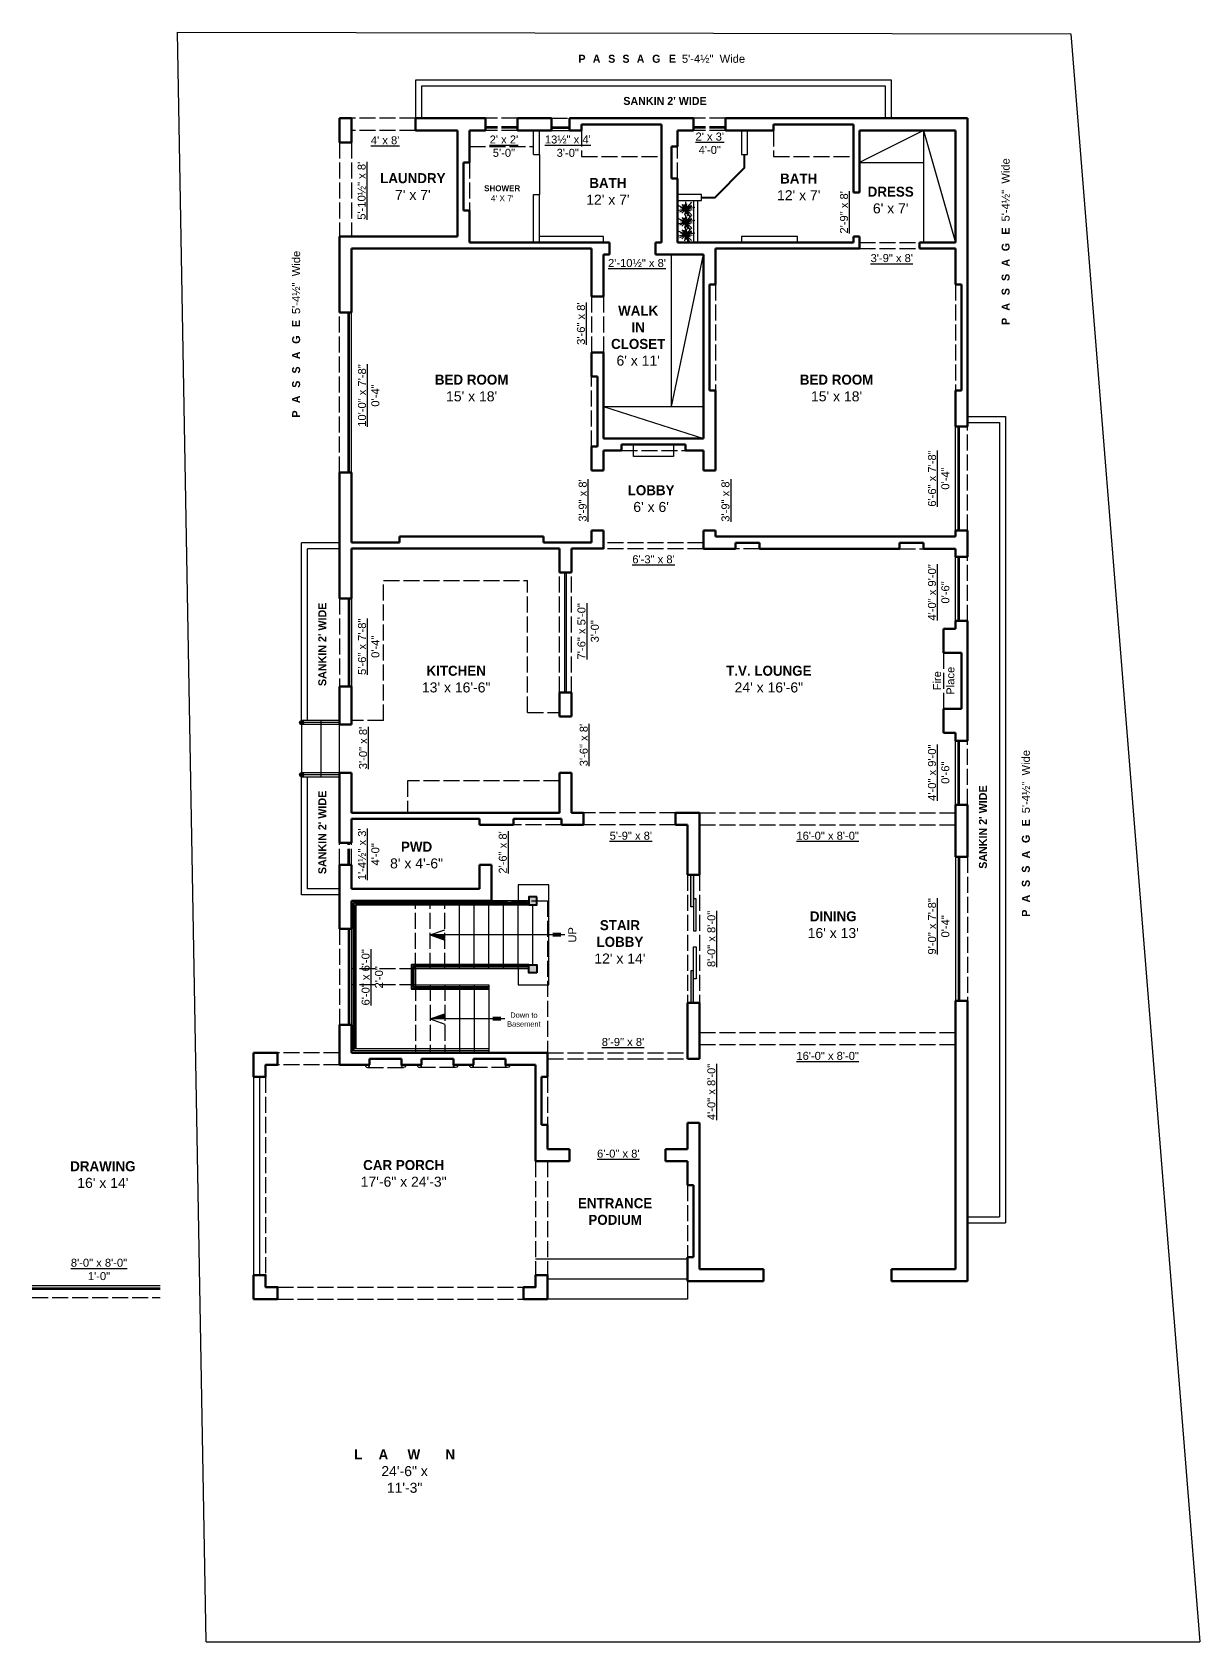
# Model space of a CAD drawing. Header units: millimetres. Extents: x -1043 to 746, y 0 to 1206.
# Drawn here: x -130 to 746, y 0 to 1206 of the extents above; entities that cross this region are included whole.
import ezdxf

# ---------------------------------------------------------------- set-up
doc = ezdxf.new("R2010")
doc.units = ezdxf.units.MM
doc.linetypes.add('ACAD_ISO02W100', pattern=[15, 12, -3])
for name, color, linetype in [('4--green', 3, 'Continuous'), ('Base', 4, 'Continuous'), ('FLOORING', 4, 'Continuous'), ('TEXT', 7, 'Continuous')]:
    doc.layers.add(name, color=color, linetype=linetype)
doc.styles.add('Dim-1', font='GOTHIC.TTF', dxfattribs={"height": 6})
doc.styles.get("Standard").update_dxf_attribs({"font": 'arial.ttf'})

# ---------------------------------------------------------------- blocks, each defined once
blk = doc.blocks.new('BUSH')
at = {"layer": '4--green'}
for q in [(894, 732, -101), (938, 729, -101), (837, 704, -101), (840, 665, -101), (846, 653, -101), (853, 687, -101), (864, 646, -101), (865, 676, -101), (867, 712, -101), (872, 694, -101), (881, 710, -101), (884, 631, -101), (884, 657, -101), (901, 717, -101), (935, 706, -101), (907, 704, -101), (942, 698, -101), (960, 691, -101), (897, 641, -101), (936, 634, -101), (909, 626, -101), (923, 619, -101), (941, 672, -101), (926, 664, -101)]:
    blk.add_line((894, 677, -101), q, dxfattribs=at)

msp = doc.modelspace()

# ---------------------------------------------------------------- hatches: boundary and pattern name
h = msp.add_hatch(color=5)
h.dxf.hatch_style = 1
h.paths.add_polyline_path([(269.5, 711.4), (270.5, 711.4), (270.5, 801.4), (269.5, 801.4)])
at = {"lineweight": 30}
h = msp.add_hatch(color=6, dxfattribs=at)
h.dxf.hatch_style = 1
edge = h.paths.add_edge_path()
edge.add_arc((72, 688.9), 1.5, 180, 540, ccw=False)
h = msp.add_hatch(color=6, dxfattribs=at)
h.dxf.hatch_style = 1
edge = h.paths.add_edge_path()
edge.add_arc((72, 649.9), 1.5, 180, 540)
h = msp.add_hatch(color=6)
h.dxf.hatch_style = 1
h.paths.add_polyline_path([(366, 574.8), (366, 550.8), (364, 550.8), (364, 574.8)])
at = {"lineweight": 40}
h = msp.add_hatch(color=6, dxfattribs=at)
h.dxf.hatch_style = 1
h.paths.add_polyline_path([(248.5, 558.3), (242.5, 558.3), (242.5, 552.3), (248.5, 552.3)])
h.paths.add_polyline_path([(248.5, 501.3), (242.5, 501.3), (242.5, 507.3), (248.5, 507.3)])
h = msp.add_hatch(color=6)
h.dxf.hatch_style = 1
h.paths.add_polyline_path([(179.5, 525.9), (168.5, 529.8), (179.5, 529.8)])
h = msp.add_hatch(color=6)
h.dxf.hatch_style = 1
h.paths.add_polyline_path([(366, 478.8), (366, 502.8), (364, 502.8), (364, 478.8)])
h = msp.add_hatch(color=6)
h.dxf.hatch_style = 1
h.paths.add_polyline_path([(179.5, 470.6), (168.5, 466.8), (179.5, 466.8)])

# ---------------------------------------------------------------- linework, layer by layer
at = {"lineweight": 50}
for p, q in [((100.5, 1141.9), (100.5, 1123.9)), ((109.5, 1141.9), (100.5, 1141.9)), ((109.5, 1123.9), (109.5, 1141.9)), ((157.5, 1141.9), (210, 1141.9)), ((157.5, 1141.9), (157.5, 1132.9)), ((210, 1132.9), (210, 1141.9)), ((234, 1141.9), (259.5, 1141.9)), ((234, 1132.9), (234, 1141.9)), ((259.5, 1132.9), (259.5, 1141.9)), ((273, 1141.9), (366, 1141.9)), ((273, 1141.9), (273, 1132.9)), ((282, 1137.4), (282, 1132.9)), ((282, 1137.4), (342, 1137.4)), ((342, 1137.4), (342, 1048.9)), ((366, 1132.9), (366, 1141.9)), ((390, 1141.9), (571.5, 1141.9)), ((390, 1132.9), (390, 1141.9)), ((426, 1137.4), (426, 1132.9)), ((426, 1137.4), (486, 1137.4)), ((486, 1137.4), (486, 1086.4)), ((571.5, 1141.9), (571.5, 910.9)), ((100.5, 1123.9), (109.5, 1123.9)), ((157.5, 1132.9), (189, 1132.9)), ((189, 1132.9), (189, 1053.4)), ((198, 1132.9), (210, 1132.9)), ((198, 1132.9), (198, 1108.9)), ((234, 1132.9), (259.5, 1132.9)), ((273, 1132.9), (282, 1132.9)), ((354, 1132.9), (366, 1132.9)), ((354, 1132.9), (354, 1120.9)), ((390, 1132.9), (426, 1132.9)), ((490.5, 1132.9), (490.5, 1086.4)), ((490.5, 1132.9), (562.5, 1132.9)), ((562.5, 1132.9), (562.5, 1048.9)), ((349.5, 1120.9), (354, 1120.9)), ((349.5, 1120.9), (349.5, 1096.9)), ((193.5, 1108.9), (193.5, 1072.9)), ((198, 1108.9), (193.5, 1108.9)), ((349.5, 1096.9), (354, 1096.9)), ((354, 1096.9), (354, 1048.9)), ((490.5, 1086.4), (486, 1086.4)), ((198, 1072.9), (193.5, 1072.9)), ((198, 1072.9), (198, 1048.9)), ((100.5, 1053.4), (189, 1053.4)), ((100.5, 1053.4), (100.5, 996.4)), ((486, 1053.4), (486, 1048.9)), ((490.5, 1053.4), (486, 1053.4)), ((490.5, 1053.4), (490.5, 1044.4)), ((109.5, 1044.4), (289.5, 1044.4)), ((109.5, 1044.4), (109.5, 996.4)), ((198, 1048.9), (303, 1048.9)), ((289.5, 1008.4), (289.5, 1044.4)), ((298.5, 1008.4), (298.5, 1039.9)), ((298.5, 1039.9), (303, 1039.9)), ((303, 1048.9), (303, 1039.9)), ((342, 1048.9), (337.5, 1048.9)), ((337.5, 1048.9), (337.5, 1039.9)), ((337.5, 1039.9), (373.5, 1039.9)), ((486, 1048.9), (354, 1048.9)), ((373.5, 901.9), (373.5, 1039.9)), ((490.5, 1044.4), (382.5, 1044.4)), ((382.5, 1017.4), (382.5, 1044.4)), ((535.5, 1048.9), (535.5, 1044.4)), ((562.5, 1048.9), (535.5, 1048.9)), ((562.5, 1044.4), (535.5, 1044.4)), ((562.5, 1044.4), (562.5, 1017.4)), ((382.5, 1017.4), (378, 1017.4)), ((378, 937.9), (378, 1017.4)), ((562.5, 1017.4), (567, 1017.4)), ((567, 937.9), (567, 1017.4)), ((298.5, 1008.4), (289.5, 1008.4)), ((109.5, 996.4), (100.5, 996.4)), ((289.5, 948.4), (289.5, 966.4)), ((298.5, 966.4), (289.5, 966.4)), ((298.5, 901.9), (298.5, 966.4)), ((294, 948.4), (289.5, 948.4)), ((294, 895.9), (294, 948.4)), ((382.5, 937.9), (378, 937.9)), ((382.5, 877.9), (382.5, 937.9)), ((562.5, 937.9), (562.5, 910.9)), ((562.5, 937.9), (567, 937.9)), ((562.5, 910.9), (571.5, 910.9)), ((289.5, 877.9), (289.5, 895.9)), ((289.5, 895.9), (294, 895.9)), ((298.5, 901.9), (373.5, 901.9)), ((312, 897.4), (360, 897.4)), ((312, 892.9), (312, 897.4)), ((360, 892.9), (360, 897.4)), ((298.5, 892.9), (312, 892.9)), ((298.5, 877.9), (298.5, 892.9)), ((298.5, 877.9), (298.5, 892.9)), ((360, 892.9), (373.5, 892.9)), ((373.5, 877.9), (373.5, 892.9)), ((100.5, 876.4), (100.5, 781.9)), ((109.5, 876.4), (100.5, 876.4)), ((109.5, 876.4), (109.5, 823.9)), ((289.5, 877.9), (298.5, 877.9)), ((382.5, 877.9), (373.5, 877.9)), ((289.5, 823.9), (289.5, 832.9)), ((289.5, 832.9), (298.5, 832.9)), ((298.5, 819.3), (298.5, 832.9)), ((382.5, 832.9), (373.5, 832.9)), ((373.5, 819.3), (373.5, 832.9)), ((382.5, 828.4), (382.5, 832.9)), ((562.5, 832.9), (571.5, 832.9)), ((562.5, 832.9), (562.5, 828.4)), ((571.5, 832.9), (571.5, 813.3)), ((109.5, 823.9), (145.5, 823.9)), ((145.5, 828.4), (253.5, 828.4)), ((145.5, 828.4), (145.5, 823.9)), ((253.5, 823.9), (253.5, 828.4)), ((253.5, 823.9), (289.5, 823.9)), ((382.5, 828.4), (562.5, 828.4)), ((397.5, 823.8), (397.5, 819.3)), ((415.5, 823.8), (397.5, 823.8)), ((415.5, 823.8), (415.5, 819.3)), ((520.5, 823.8), (520.5, 819.3)), ((520.5, 823.8), (538.5, 823.8)), ((538.5, 823.8), (538.5, 819.3)), ((109.5, 819.4), (109.5, 781.9)), ((109.5, 819.4), (265.5, 819.4)), ((265.5, 819.4), (265.5, 801.4)), ((274.5, 819.4), (274.5, 801.4)), ((274.5, 819.4), (298.5, 819.4)), ((373.5, 819.3), (397.5, 819.3)), ((415.5, 819.3), (520.5, 819.3)), ((538.5, 819.3), (562.5, 819.3)), ((562.5, 819.3), (562.5, 813.3)), ((562.5, 813.3), (571.5, 813.3)), ((265.5, 801.4), (274.5, 801.4)), ((109.5, 781.9), (100.5, 781.9)), ((562.5, 765.3), (571.5, 765.3)), ((562.5, 759.3), (562.5, 765.3)), ((571.5, 675.3), (571.5, 765.3)), ((553.5, 741.3), (553.5, 759.3)), ((553.5, 759.3), (562.5, 759.3)), ((567, 699.3), (567, 741.3)), ((100.5, 715.9), (100.5, 687.4)), ((109.5, 715.9), (100.5, 715.9)), ((109.5, 715.9), (109.5, 687.4)), ((265.5, 711.4), (274.5, 711.4)), ((265.5, 711.4), (265.5, 693.4)), ((274.5, 711.4), (274.5, 693.4)), ((265.5, 693.4), (274.5, 693.4)), ((553.5, 681.3), (553.5, 699.3)), ((109.5, 687.4), (100.5, 687.4)), ((553.5, 681.3), (562.5, 681.3)), ((562.5, 675.3), (562.5, 681.3)), ((562.5, 675.3), (571.5, 675.3)), ((100.5, 651.4), (100.5, 598.9)), ((109.5, 651.4), (100.5, 651.4)), ((109.5, 651.4), (109.5, 621.4)), ((265.5, 651.4), (265.5, 621.4)), ((265.5, 651.4), (274.5, 651.4)), ((274.5, 651.4), (274.5, 621.4)), ((265.5, 621.4), (109.5, 621.4)), ((109.5, 598.9), (109.5, 616.9)), ((205.5, 616.9), (109.5, 616.9)), ((205.5, 612.3), (205.5, 616.9)), ((267, 616.8), (231, 616.8)), ((231, 616.8), (231, 612.3)), ((267, 612.3), (267, 616.8)), ((274.5, 621.4), (283.5, 621.4)), ((283.5, 621.4), (283.5, 612.3)), ((352.5, 621.4), (352.5, 612.3)), ((352.5, 621.4), (370.5, 621.4)), ((370.5, 621.4), (370.5, 574.8)), ((562.5, 627.3), (562.5, 588.3)), ((562.5, 627.3), (571.5, 627.3)), ((571.5, 627.3), (571.5, 588.3)), ((205.5, 612.3), (231, 612.3)), ((267, 612.3), (283.5, 612.3)), ((352.5, 612.3), (361.5, 612.3)), ((361.5, 612.3), (361.5, 574.8)), ((109.5, 598.9), (100.5, 598.9)), ((109.5, 582.3), (100.5, 582.3)), ((100.5, 582.3), (100.5, 534.3)), ((109.5, 582.3), (109.5, 564.3)), ((205.5, 582.3), (214.5, 582.3)), ((205.5, 564.3), (205.5, 582.3)), ((214.5, 555.3), (214.5, 582.3)), ((562.5, 588.3), (571.5, 588.3)), ((370.5, 574.8), (361.5, 574.8)), ((205.5, 564.3), (109.5, 564.3)), ((214.5, 555.3), (109.5, 555.3)), ((109.5, 555.3), (109.5, 534.3)), ((109.5, 534.3), (100.5, 534.3)), ((361.5, 478.8), (361.5, 436.8)), ((370.5, 478.8), (361.5, 478.8)), ((370.5, 478.8), (370.5, 436.8)), ((562.5, 480.3), (562.5, 447.3)), ((562.5, 480.3), (571.5, 480.3)), ((571.5, 480.3), (571.5, 270.3)), ((100.5, 462.3), (100.5, 432.3)), ((109.5, 462.3), (100.5, 462.3)), ((109.5, 462.3), (109.5, 441.3)), ((562.5, 447.3), (562.5, 279.3)), ((256.5, 441.3), (109.5, 441.3)), ((147, 436.8), (123, 436.8)), ((123, 436.8), (123, 432.3)), ((147, 436.8), (147, 432.3)), ((186, 436.8), (162, 436.8)), ((162, 436.8), (162, 432.3)), ((186, 436.8), (186, 432.3)), ((225, 436.8), (201, 436.8)), ((201, 436.8), (201, 432.3)), ((225, 436.8), (225, 432.3)), ((256.5, 423.3), (256.5, 441.3)), ((370.5, 436.8), (361.5, 436.8)), ((123, 432.3), (100.5, 432.3)), ((162, 432.3), (147, 432.3)), ((201, 432.3), (186, 432.3)), ((247.5, 432.3), (225, 432.3)), ((247.5, 360.3), (247.5, 432.3)), ((252, 387.3), (252, 423.3)), ((252, 423.3), (256.5, 423.3)), ((256.5, 387.3), (252, 387.3)), ((256.5, 369.3), (256.5, 387.3)), ((361.5, 388.8), (361.5, 369.3)), ((370.5, 388.8), (361.5, 388.8)), ((370.5, 388.8), (370.5, 279.3)), ((273, 369.3), (256.5, 369.3)), ((273, 360.3), (273, 369.3)), ((361.5, 369.3), (345, 369.3)), ((345, 360.3), (345, 369.3)), ((273, 360.3), (247.5, 360.3)), ((361.5, 360.3), (345, 360.3)), ((361.5, 360.3), (361.5, 342.3)), ((366, 342.3), (361.5, 342.3)), ((366, 342.3), (366, 288.3)), ((361.5, 288.3), (361.5, 270.3)), ((366, 288.3), (361.5, 288.3)), ((418.5, 279.3), (370.5, 279.3)), ((418.5, 270.3), (418.5, 279.3)), ((562.5, 279.3), (514.5, 279.3)), ((514.5, 270.3), (514.5, 279.3)), ((418.5, 270.3), (361.5, 270.3)), ((571.5, 270.3), (514.5, 270.3))]:
    msp.add_line(p, q, dxfattribs=at)
at = {"color": 3, "linetype": 'ACAD_ISO02W100'}
for p, q in [((234, 1141.9), (210, 1141.9)), ((259.5, 1141.9), (273, 1141.9)), ((390, 1141.9), (366, 1141.9)), ((282, 1132.9), (282, 1113.4)), ((426, 1132.9), (426, 1113.4)), ((198, 1120.9), (246, 1120.9)), ((282, 1113.4), (342, 1113.4)), ((354, 1096.9), (354, 1120.9)), ((426, 1113.4), (486, 1113.4)), ((198, 1108.9), (198, 1072.9)), ((490.5, 1048.9), (535.5, 1048.9)), ((490.5, 1044.4), (535.5, 1044.4)), ((382.5, 1017.4), (382.5, 937.9)), ((562.5, 1017.4), (562.5, 937.9)), ((289.5, 1008.4), (289.5, 966.4)), ((298.5, 1008.4), (298.5, 966.4)), ((100.5, 876.4), (100.5, 996.4)), ((289.5, 895.9), (289.5, 948.4)), ((571.5, 832.9), (571.5, 910.9)), ((312, 892.9), (360, 892.9)), ((373.5, 823.8), (298.5, 823.8)), ((373.5, 819.3), (298.5, 819.3)), ((415.5, 819.3), (397.5, 819.3)), ((520.5, 819.3), (538.5, 819.3)), ((571.5, 765.3), (571.5, 813.3)), ((265.5, 711.4), (265.5, 801.4)), ((274.5, 711.4), (274.5, 801.4)), ((100.5, 781.9), (100.5, 715.9)), ((553.5, 741.3), (553.5, 699.3)), ((571.5, 627.3), (571.5, 675.3)), ((352.5, 621.4), (283.5, 621.4)), ((370.5, 621.4), (562.5, 621.4)), ((267, 612.3), (231, 612.3)), ((352.5, 612.3), (283.5, 612.3)), ((370.5, 612.3), (562.5, 612.3)), ((100.5, 582.3), (100.5, 598.9)), ((571.5, 588.3), (571.5, 480.3)), ((361.5, 574.8), (361.5, 478.8)), ((370.5, 574.8), (370.5, 478.8)), ((100.5, 534.3), (100.5, 462.3)), ((562.5, 456.3), (370.5, 456.3)), ((562.5, 447.3), (370.5, 447.3)), ((100.5, 441.3), (54, 441.3)), ((256.5, 441.3), (361.5, 441.3)), ((256.5, 436.8), (361.5, 436.8)), ((45, 423.3), (45, 274.8)), ((100.5, 432.3), (54, 432.3)), ((121.5, 430.3), (148.5, 430.3)), ((187.5, 430.3), (160.5, 430.3)), ((226.5, 430.3), (199.5, 430.3)), ((256.5, 423.3), (256.5, 387.3)), ((247.5, 360.3), (247.5, 274.8)), ((256.5, 360.3), (256.5, 274.8)), ((361.5, 342.3), (361.5, 288.3)), ((54, 265.8), (238.5, 265.8)), ((-130.1, 258.1), (-34.1, 258.1)), ((54, 256.8), (238.5, 256.8))]:
    msp.add_line(p, q, dxfattribs=at)
at = {"color": 5, "linetype": 'ACAD_ISO02W100'}
for p, q in [((234, 1135.6), (210, 1135.6)), ((234, 1134.6), (210, 1134.6)), ((390, 1135.6), (366, 1135.6)), ((390, 1134.6), (366, 1134.6)), ((234, 1132.9), (210, 1132.9)), ((390, 1132.9), (366, 1132.9)), ((106.8, 582.3), (106.8, 598.9)), ((107.8, 582.3), (107.8, 598.9)), ((109.5, 582.3), (109.5, 598.9))]:
    msp.add_line(p, q, dxfattribs=at)
at = {"color": 5}
for p, q in [((259.5, 1135.6), (273, 1135.6)), ((259.5, 1134.6), (273, 1134.6)), ((259.5, 1132.9), (273, 1132.9)), ((106.8, 876.4), (106.8, 996.4)), ((107.8, 876.4), (107.8, 996.4)), ((109.5, 876.4), (109.5, 996.4)), ((562.5, 832.9), (562.5, 910.9)), ((564.3, 832.9), (564.3, 910.9)), ((565.3, 832.9), (565.3, 910.9)), ((562.5, 765.3), (562.5, 813.3)), ((564.3, 765.3), (564.3, 813.3)), ((565.3, 765.3), (565.3, 813.3)), ((106.8, 781.9), (106.8, 715.9)), ((107.8, 781.9), (107.8, 715.9)), ((109.5, 781.9), (109.5, 715.9)), ((562.5, 627.3), (562.5, 675.3)), ((564.3, 627.3), (564.3, 675.3)), ((565.3, 627.3), (565.3, 675.3)), ((562.5, 588.3), (562.5, 480.3)), ((564.3, 588.3), (564.3, 480.3)), ((565.3, 588.3), (565.3, 480.3)), ((106.8, 534.3), (106.8, 462.3)), ((107.8, 534.3), (107.8, 462.3)), ((109.5, 534.3), (109.5, 462.3)), ((-130.1, 267.1), (-34.1, 267.1)), ((-130.1, 265.3), (-34.1, 265.3)), ((-130.1, 264.3), (-34.1, 264.3))]:
    msp.add_line(p, q, dxfattribs=at)
at = {"color": 6, "lineweight": 30}
for p, q in [((246, 1114.9), (246, 1132.9)), ((250.5, 1114.9), (250.5, 1132.9)), ((538.5, 1132.9), (538.5, 1048.9)), ((246, 1114.9), (250.5, 1114.9)), ((490.5, 1108.9), (538.5, 1108.9)), ((246, 1084.9), (250.5, 1084.9)), ((246, 1048.9), (246, 1084.9)), ((250.5, 1048.9), (250.5, 1084.9)), ((366, 1080.4), (366, 1048.9)), ((369, 1080.4), (369, 1048.9)), ((349.5, 925.9), (349.5, 1039.9)), ((298.5, 925.9), (373.5, 925.9)), ((571.5, 918.4), (600, 918.4)), ((600, 918.4), (600, 313.9)), ((571.5, 913.9), (595.5, 913.9)), ((595.5, 913.9), (595.5, 318.4)), ((72, 690.4), (72, 823.8)), ((100.5, 823.8), (72, 823.8)), ((76.5, 690.4), (76.5, 819.3)), ((100.5, 819.3), (76.5, 819.3)), ((100.5, 688.9), (72, 688.9)), ((100.5, 687.4), (72, 687.4)), ((100.5, 651.4), (72, 651.4)), ((100.5, 649.9), (72, 649.9)), ((72, 559.8), (72, 648.4)), ((76.5, 564.3), (76.5, 648.4)), ((100.5, 559.8), (72, 559.8)), ((100.5, 564.3), (76.5, 564.3)), ((212.5, 442.8), (111, 442.8)), ((212.5, 444.3), (112.5, 444.3)), ((36, 423.3), (36, 274.8)), ((40.5, 423.3), (40.5, 274.8)), ((571.5, 318.4), (595.5, 318.4)), ((571.5, 313.9), (600, 313.9))]:
    msp.add_line(p, q, dxfattribs=at)
at = {"color": 6}
for p, q in [((538.5, 1132.9), (490.5, 1108.9)), ((538.5, 1132.9), (562.5, 1048.9)), ((250.5, 1114.9), (250.5, 1084.9)), ((349.5, 925.9), (373.5, 1039.9)), ((298.5, 925.9), (373.5, 901.9)), ((100.5, 690.4), (72, 690.4)), ((72, 690.4), (72, 648.4)), ((86.3, 690.4), (86.3, 648.4)), ((100.5, 651.4), (100.5, 687.4)), ((72, 648.4), (100.5, 648.4)), ((190.5, 504.3), (190.5, 555.3)), ((201.5, 504.3), (201.5, 555.3)), ((212.5, 504.3), (212.5, 555.3)), ((242.5, 555.3), (214.5, 555.3)), ((223.5, 504.3), (223.5, 555.3)), ((234.5, 504.3), (234.5, 555.3)), ((245.5, 507.3), (245.5, 552.3)), ((168.5, 529.8), (179.5, 533.6)), ((269.5, 529.8), (168.5, 529.8)), ((168.5, 529.8), (179.5, 525.9)), ((266.5, 530.8), (260.5, 530.8)), ((266.5, 528.8), (260.5, 528.8)), ((190.5, 492.3), (190.5, 441.3)), ((201.5, 492.3), (201.5, 441.3)), ((212.5, 492.3), (212.5, 441.3)), ((168.5, 466.8), (179.5, 470.6)), ((224.5, 466.8), (168.5, 466.8)), ((168.5, 466.8), (179.5, 462.9)), ((221.5, 467.8), (215.5, 467.8)), ((221.5, 465.8), (215.5, 465.8)), ((361.5, 286.8), (247.5, 286.8)), ((361.5, 271.8), (256.5, 271.8)), ((361.5, 270.3), (361.5, 256.8)), ((361.5, 256.8), (256.5, 256.8))]:
    msp.add_line(p, q, dxfattribs=at)
at = {"color": 1, "linetype": 'ACAD_ISO02W100'}
for p, q in [((133.5, 690.4), (133.5, 795.4)), ((133.5, 795.4), (241.5, 795.4)), ((241.5, 696.4), (241.5, 795.4)), ((133.5, 690.4), (109.5, 690.4)), ((241.5, 696.4), (265.5, 696.4)), ((151.5, 645.4), (151.5, 621.4)), ((265.5, 645.4), (151.5, 645.4))]:
    msp.add_line(p, q, dxfattribs=at)
at = {"color": 6, "linetype": 'ACAD_ISO02W100'}
for p, q in [((157.5, 504.3), (157.5, 555.3)), ((168.5, 504.3), (168.5, 555.3)), ((179.5, 504.3), (179.5, 555.3)), ((157.5, 504.3), (109.5, 504.3)), ((157.5, 492.3), (109.5, 492.3)), ((157.5, 492.3), (157.5, 441.3)), ((168.5, 492.3), (168.5, 441.3)), ((179.5, 492.3), (179.5, 441.3))]:
    msp.add_line(p, q, dxfattribs=at)
at = {"color": 6, "lineweight": 40}
for p, q in [((242.5, 553.8), (111, 553.8)), ((111, 553.8), (111, 442.8)), ((242.5, 552.3), (112.5, 552.3)), ((112.5, 552.3), (112.5, 444.3))]:
    msp.add_line(p, q, dxfattribs=at)
at = {"color": 6, "lineweight": 30}
for points in [[(514.5, 1141.9), (514.5, 1170.4), (157.5, 1170.4), (157.5, 1141.9)], [(510, 1141.9), (510, 1165.9), (162, 1165.9), (162, 1141.9)], [(402, 1132.9), (402, 1114.9), (406.5, 1114.9), (406.5, 1132.9)], [(354, 1080.4), (372, 1080.4), (372, 1084.9), (354, 1084.9)], [(298.5, 1048.9), (298.5, 1053.4), (250.5, 1053.4)], [(444, 1048.9), (444, 1053.4), (402, 1053.4), (402, 1048.9)], [(351, 897.4), (351, 888.4), (321, 888.4), (321, 897.4)]]:
    msp.add_lwpolyline(points, dxfattribs=at)
at = {"color": 3, "linetype": 'ACAD_ISO02W100'}
for points in [[(157.5, 1141.9), (109.5, 1141.9)], [(100.5, 1123.9), (100.5, 1053.4)], [(157.5, 1132.9), (109.5, 1132.9)], [(109.5, 1123.9), (109.5, 1053.4)], [(214.5, 555.3), (256.5, 555.3), (256.5, 441.3)]]:
    msp.add_lwpolyline(points, dxfattribs=at)
at = {"color": 5}
for points in [[(372, 1082.4), (382.1, 1082.4), (404.5, 1104.8), (404.5, 1114.9)], [(372, 1082.9), (381.9, 1082.9), (404, 1105), (404, 1114.9)], [(269.5, 711.4), (269.5, 801.4), (270.5, 801.4), (270.5, 711.4)]]:
    msp.add_lwpolyline(points, dxfattribs=at)
at = {"lineweight": 50}
for points in [[(567, 741.3), (553.5, 741.3)], [(567, 699.3), (553.5, 699.3)]]:
    msp.add_lwpolyline(points, dxfattribs=at)
at = {"color": 6}
for points in [[(234.5, 504.3), (234.5, 492.3), (257.5, 492.3), (257.5, 567.3), (234.5, 567.3), (234.5, 555.3)], [(242.5, 504.3), (157.5, 504.3), (157.5, 492.3), (212.5, 492.3)]]:
    msp.add_lwpolyline(points, dxfattribs=at)
for points in [[(366, 574.8), (366, 550.8), (364, 550.8), (364, 574.8)], [(368, 532.8), (368, 556.8), (366, 556.8), (366, 532.8)], [(368, 520.8), (368, 496.8), (366, 496.8), (366, 520.8)], [(366, 478.8), (366, 502.8), (364, 502.8), (364, 478.8)]]:
    msp.add_lwpolyline(points, close=True, dxfattribs=at)
at = {"color": 6, "lineweight": 40}
for points in [[(248.5, 558.3), (242.5, 558.3), (242.5, 552.3), (248.5, 552.3)], [(248.5, 501.3), (242.5, 501.3), (242.5, 507.3), (248.5, 507.3)]]:
    msp.add_lwpolyline(points, close=True, dxfattribs=at)
for points in [[(242.5, 507.3), (154.5, 507.3), (154.5, 489.3), (212.5, 489.3)], [(242.5, 505.8), (156, 505.8), (156, 490.8), (212.5, 490.8)]]:
    msp.add_lwpolyline(points, dxfattribs=at)
at = {"lineweight": 50}
for points in [[(36, 441.3), (36, 423.3), (45, 423.3), (45, 432.3), (54, 432.3), (54, 441.3)], [(36, 256.8), (36, 274.8), (45, 274.8), (45, 265.8), (54, 265.8), (54, 256.8)], [(256.5, 256.8), (256.5, 274.8), (247.5, 274.8), (247.5, 265.8), (238.5, 265.8), (238.5, 256.8)]]:
    msp.add_lwpolyline(points, close=True, dxfattribs=at)
at = {"color": 6, "lineweight": 30}
for points in [[(120, 432.3), (120, 431.3, 0.666667), (123, 431.3), (123, 432.3)], [(150, 432.3), (150, 431.3, -0.666667), (147, 431.3), (147, 432.3)], [(159, 432.3), (159, 431.3, 0.666667), (162, 431.3), (162, 432.3)], [(189, 432.3), (189, 431.3, -0.666667), (186, 431.3), (186, 432.3)], [(198, 432.3), (198, 431.3, 0.666667), (201, 431.3), (201, 432.3)], [(228, 432.3), (228, 431.3, -0.666667), (225, 431.3), (225, 432.3)]]:
    msp.add_lwpolyline(points, format="xyb", dxfattribs=at)
for centre in [(72, 688.9), (72, 649.9)]:
    msp.add_circle(centre, 1.5, dxfattribs=at)
at = {"layer": 'Base'}
for p, q in [((0.5, -0.1), (-21.2, 1206.5)), ((-21.2, 1206.5), (648.9, 1205.2)), ((648.9, 1205.2), (745.6, -0.1)), ((0.5, -0.1), (745.6, -0.1))]:
    msp.add_line(p, q, dxfattribs=at)

# ---------------------------------------------------------------- block references
at = {"layer": 'FLOORING', "xscale": 0.1, "yscale": 0.1, "zscale": 0.1}
for p in [(270.8, 1006.2, 10.1), (270.8, 996.4, 10.1), (270.8, 987, 10.1)]:
    msp.add_blockref('BUSH', p, dxfattribs=at)

# ---------------------------------------------------------------- texts
at = {"layer": 'TEXT', "attachment_point": 5}
for s, width, insert, char_height in [('{\\fCentury Gothic|b1|i0|c0|p34;\\T2;PASSAG\\T1;E ^I}5\'-4½" ^IWide', 168.657, (342.1, 1186.5), 6), ("{\\L4' x 8'}", 37.768, (134.6, 1125.4), 6), ('{\\L2\' x 2\'\\P}5\'-0"', 37.768, (223.7, 1121), 6), ('{\\L13½" x 4\'\\P}3\'-0"', 37.768, (271.6, 1121), 6), ('{\\L2\' x 3\'\\P}4\'-0"', 37.768, (378.1, 1123.2), 6), ("{\\fCentury Gothic|b1|i0|c0|p34;LAUNDRY}\\P7' x 7'", 37.768, (155.4, 1090.8), 7.5), ("{\\fCentury Gothic|b1|i0|c0|p34;BATH}\\P12' x 7'", 37.768, (444.8, 1090.5), 7.5), ("{\\fCentury Gothic|b1|i0|c0|p34;SHOWER}\\P4' X 7'", 37.768, (222.4, 1085.7), 4.5), ("{\\fCentury Gothic|b1|i0|c0|p34;BATH}\\P12' x 7'", 37.768, (301.7, 1087.2), 7.5), ("{\\fCentury Gothic|b1|i0|c0|p34;DRESS}\\P6' x 7'", 37.768, (513.8, 1080.6), 7.5), ('{\\L3\'-9" x 8\'}', 37.768, (514.6, 1037.1), 6), ('{\\L2\'-10½" x 8\'}', 43.11, (323.5, 1033.4), 6), ("{\\fCentury Gothic|b1|i0|c0|p34;WALK IN CLOSET}\\P6' x 11'", 37.768, (324.4, 979), 7.5), ("{\\fCentury Gothic|b1|i0|c0|p34;BED ROOM}\\P15' x 18'", 84, (199.5, 939.7), 7.5), ("{\\fCentury Gothic|b1|i0|c0|p34;BED ROOM}\\P15' x 18'", 84, (473.2, 939.7), 7.5), ("{\\fCentury Gothic|b1|i0|c0|p34;LOBBY}\\P6' x 6'", 37.768, (334.1, 856.8), 7.5), ('{\\L6\'-3" x 8\'}', 43.11, (335.9, 811.3), 6), ('{\\fCentury Gothic|b1|i0|c0|p34;KITCHEN}\\P13\' x 16\'-6"', 84, (187.9, 721.5), 7.5), ('{\\fCentury Gothic|b1|i0|c0|p34;T.V. LOUNGE}\\P24\' x 16\'-6"', 84, (422.4, 721.5), 7.5), ('{\\L5\'-9" x 8\'}', 43.11, (318.9, 604.1), 6), ('{\\L16\'-0" x 8\'-0"}', 50.396, (466.5, 604.1), 6), ('{\\fCentury Gothic|b1|i0|c0|p34;PWD}\\P8\' x 4\'-6"', 56.396, (158.2, 589.6), 7.5), ("{\\fCentury Gothic|b1|i0|c0|p34;DINING}\\P16' x 13'", 84, (470.7, 537.4), 7.5), ("{\\fCentury Gothic|b1|i0|c0|p34;STAIR LOBBY}\\P12' x 14'", 56.396, (310.7, 524.6), 7.5), ('Down to\\PBasement', 32.788, (238.7, 466.3), 4), ('{\\L8\'-9" x 8\'}', 43.11, (313, 449.5), 6), ('{\\L16\'-0" x 8\'-0"}', 50.396, (466.5, 439.1), 6), ('{\\L6\'-0" x 8\'}', 43.11, (309.5, 365.8), 6), ("{\\fCentury Gothic|b1|i0|c0|p34;DRAWING}\\P16' x 14'", 46.522, (-77.1, 350.1), 7.5), ('{\\fCentury Gothic|b1|i0|c0|p34;CAR PORCH}\\P17\'-6" x 24\'-3"', 81.352, (148.5, 351), 7.5), ('{\\fCentury Gothic|b1|i0|c0|p34;ENTRANCE\\PPODIUM}', 56.396, (307.1, 322.4), 7.5), ('{\\L8\'-0" x 8\'-0"\\P}1\'-0"', 74.347, (-80, 279), 6), ('{\\fCentury Gothic|b1|i0|c0|p34;\\T3;LAW\\T1;N}\\P24\'-6" x 11\'-3"', 56.396, (149.2, 127.8), 7.5)]:
    msp.add_mtext_dynamic_manual_height_columns(s, width=width, gutter_width=30, heights=[0], dxfattribs=dict(at, insert=insert, char_height=char_height))
at = {"layer": 'TEXT', "insert": (344.5, 1154.9), "char_height": 6, "attachment_point": 5, "style": 'Dim-1'}
msp.add_mtext_dynamic_manual_height_columns("{\\fCentury Gothic|b1|i0|c0|p34;SANKIN 2' WIDE}", width=85.904, gutter_width=30, heights=[0], dxfattribs=at)
at = {"layer": 'TEXT', "char_height": 6, "attachment_point": 5, "rotation": 90}
for s, width, insert in [('{\\fCentury Gothic|b1|i0|c0|p34;\\T2;PASSAG\\T1;E ^I}5\'-4½" ^IWide', 168.657, (600, 1049.5)), ('{\\L5\'-10½" x 8\'}', 46.253, (117, 1087.6)), ('{\\L2\'-9" x 8\'}', 37.768, (478.8, 1071.4)), ('{\\fCentury Gothic|b1|i0|c0|p34;\\T2;PASSAG\\T1;E ^I}5\'-4½" ^IWide', 168.657, (67.9, 980.1)), ('{\\L3\'-6" x 8\'}', 37.768, (281.5, 988)), ('{\\L10\'-0" x 7\'-8"\\P}0\'-4"', 50.965, (122.3, 934.1)), ('{\\L6\'-6" x 7\'-8"\\P}0\'-4"', 52.895, (549.8, 871.9)), ('{\\L3\'-9" x 8\'}', 37.768, (282.8, 855.4)), ('{\\L3\'-9" x 8\'}', 37.768, (389.9, 855.4)), ('{\\L4\'-0" x 9\'-0"\\P}0\'-6"', 52.895, (549.8, 786.5)), ('{\\L7\'-6" x 5\'-0"\\P}3\'-0"', 52.895, (286.9, 757.4)), ('{\\L5\'-6" x 7\'-8"\\P}0\'-4"', 50.965, (122.3, 745.8)), ('Fire\\PPlace', 44.372, (553.6, 720.3)), ('{\\L3\'-6" x 8\'}', 37.768, (283.6, 672.1)), ('{\\L3\'-0" x 8\'}', 37.768, (118.1, 669.9)), ('{\\L4\'-0" x 9\'-0"\\P}0\'-6"', 52.895, (549.8, 651.4)), ('{\\fCentury Gothic|b1|i0|c0|p34;\\T2;PASSAG\\T1;E ^I}5\'-4½" ^IWide', 168.657, (615.2, 605.9)), ('{\\L1\'-4½" x 3\'\\P}4\'-0"', 50.965, (122.3, 590.2)), ('{\\L2\'-6" x 8\'}', 37.768, (222.9, 591.6)), ('{\\L9\'-0" x 7\'-8"\\P}0\'-4"', 52.895, (549.8, 536.2)), ('{\\L8\'-0" x 8\'-0"}', 50.074, (379.3, 526.8)), ('UP', 10.314, (275, 529.8)), ('{\\L6\'-0" x 6\'-0"\\P}2\'-0"', 50.965, (125, 498)), ('{\\L4\'-0" x 8\'-0"}', 50.074, (379.3, 412.1))]:
    msp.add_mtext_dynamic_manual_height_columns(s, width=width, gutter_width=30, heights=[0], dxfattribs=dict(at, insert=insert))
at = {"layer": 'TEXT', "char_height": 6, "attachment_point": 5, "rotation": 90, "style": 'Dim-1'}
for insert in [(87.5, 747.6), (583, 610.6), (87.5, 606.6)]:
    msp.add_mtext_dynamic_manual_height_columns("{\\fCentury Gothic|b1|i0|c0|p34;SANKIN 2' WIDE}", width=85.904, gutter_width=30, heights=[0], dxfattribs=dict(at, insert=insert))

doc.saveas('drawing.dxf')
